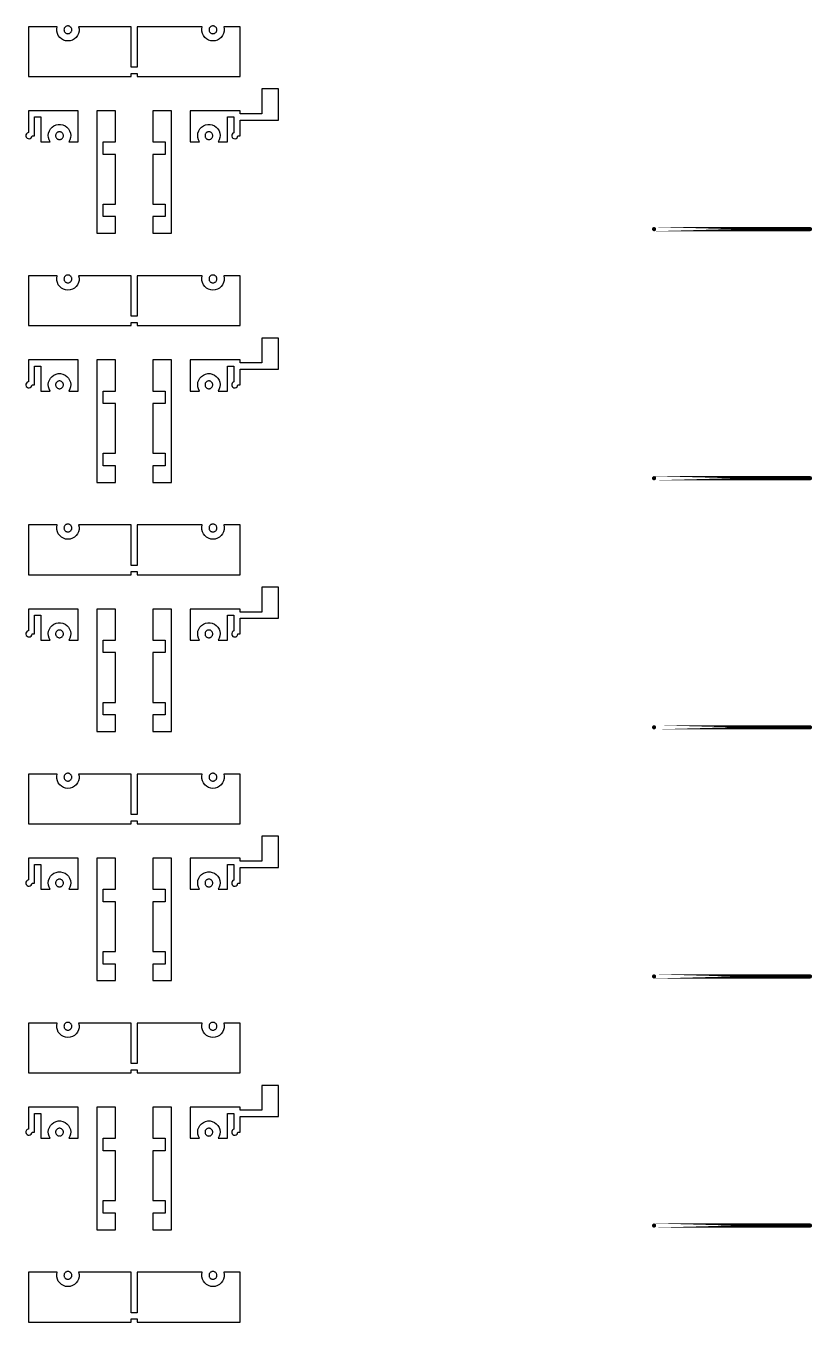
# Model space of a CAD drawing. Extents: x -100 to 100, y -100 to 100.
# Drawn here: x 49.11 to 64.24, y -49.76 to -24.84 of the extents above; entities that cross this region are included whole.
import ezdxf

# ---------------------------------------------------------------- set-up
doc = ezdxf.new("R2010")
doc.units = 0
doc.layers.get('0').update_dxf_attribs({"linetype": 'continuous'})
doc.layers.add('C2', color=7, linetype='continuous')

# ---------------------------------------------------------------- blocks, each defined once
blk = doc.blocks.new('LDI_XFL94-0512-011_C2_B1')
at = {"layer": 'C2'}
for points in [[(49.922, -53.578), (49.912, -53.578), (49.903, -53.58), (49.893, -53.583), (49.885, -53.588), (49.876, -53.593), (49.869, -53.6), (49.863, -53.607), (49.857, -53.615), (49.853, -53.624), (49.85, -53.633), (49.848, -53.643), (49.847, -53.653), (49.848, -53.662), (49.85, -53.672), (49.853, -53.681), (49.857, -53.69), (49.863, -53.698), (49.869, -53.706), (49.876, -53.712), (49.885, -53.718), (49.893, -53.722), (49.903, -53.725), (49.912, -53.727), (49.922, -53.728), (49.932, -53.727), (49.942, -53.725), (49.951, -53.722), (49.96, -53.718), (49.968, -53.712), (49.975, -53.706), (49.982, -53.698), (49.987, -53.69), (49.991, -53.681), (49.995, -53.672), (49.997, -53.662), (49.997, -53.653), (49.997, -53.643), (49.995, -53.633), (49.991, -53.624), (49.987, -53.615), (49.982, -53.607), (49.975, -53.6), (49.968, -53.593), (49.96, -53.588), (49.951, -53.583), (49.942, -53.58), (49.932, -53.578), (49.922, -53.578)], [(52.713, -53.578), (52.703, -53.578), (52.693, -53.58), (52.684, -53.583), (52.675, -53.588), (52.667, -53.593), (52.66, -53.6), (52.653, -53.607), (52.648, -53.615), (52.643, -53.624), (52.64, -53.633), (52.638, -53.643), (52.638, -53.653), (52.638, -53.662), (52.64, -53.672), (52.643, -53.681), (52.648, -53.69), (52.653, -53.698), (52.66, -53.706), (52.667, -53.712), (52.675, -53.718), (52.684, -53.722), (52.693, -53.725), (52.703, -53.727), (52.713, -53.728), (52.722, -53.727), (52.732, -53.725), (52.741, -53.722), (52.75, -53.718), (52.758, -53.712), (52.766, -53.706), (52.772, -53.698), (52.778, -53.69), (52.782, -53.681), (52.785, -53.672), (52.787, -53.662), (52.788, -53.653), (52.787, -53.643), (52.785, -53.633), (52.782, -53.624), (52.778, -53.615), (52.772, -53.607), (52.766, -53.6), (52.758, -53.593), (52.75, -53.588), (52.741, -53.583), (52.732, -53.58), (52.722, -53.578), (52.713, -53.578)], [(49.715, -53.593), (49.162, -53.593), (49.162, -54.551), (51.138, -54.551), (51.138, -54.491), (51.257, -54.491), (51.257, -54.551), (53.234, -54.551), (53.234, -53.593), (52.92, -53.593), (52.928, -53.636), (52.926, -53.681), (52.916, -53.724), (52.897, -53.764), (52.871, -53.799), (52.837, -53.828), (52.799, -53.85), (52.757, -53.864), (52.713, -53.868), (52.669, -53.864), (52.626, -53.85), (52.588, -53.828), (52.554, -53.799), (52.528, -53.764), (52.509, -53.724), (52.499, -53.681), (52.498, -53.636), (52.505, -53.593), (51.257, -53.593), (51.257, -54.371), (51.138, -54.371), (51.138, -53.593), (50.129, -53.593), (50.137, -53.636), (50.136, -53.681), (50.126, -53.724), (50.107, -53.764), (50.08, -53.799), (50.047, -53.828), (50.008, -53.85), (49.966, -53.864), (49.922, -53.868), (49.878, -53.864), (49.836, -53.85), (49.797, -53.828), (49.764, -53.799), (49.737, -53.764), (49.719, -53.724), (49.708, -53.681), (49.707, -53.636), (49.715, -53.593)], [(52.814, -55.808), (52.994, -55.808), (52.994, -55.329), (53.114, -55.329), (53.114, -55.632), (53.094, -55.642), (53.08, -55.658), (53.073, -55.679), (53.073, -55.701), (53.081, -55.721), (53.096, -55.737), (53.116, -55.746), (53.138, -55.748), (53.159, -55.742), (53.176, -55.729), (53.188, -55.71), (53.192, -55.689), (53.234, -55.689), (53.234, -55.389), (53.972, -55.389), (53.972, -54.79), (53.653, -54.79), (53.653, -55.269), (53.234, -55.269), (53.234, -55.21), (52.275, -55.21), (52.275, -55.808), (52.455, -55.808), (52.435, -55.769), (52.423, -55.727), (52.419, -55.683), (52.425, -55.639), (52.44, -55.597), (52.462, -55.559), (52.493, -55.527), (52.529, -55.501), (52.569, -55.483), (52.613, -55.474), (52.657, -55.474), (52.7, -55.483), (52.741, -55.501), (52.777, -55.527), (52.807, -55.559), (52.83, -55.597), (52.844, -55.639), (52.85, -55.683), (52.847, -55.727), (52.835, -55.769), (52.814, -55.808)], [(49.94, -55.808), (50.12, -55.808), (50.12, -55.21), (49.162, -55.21), (49.162, -55.63), (49.141, -55.638), (49.125, -55.654), (49.116, -55.674), (49.114, -55.697), (49.121, -55.718), (49.136, -55.735), (49.155, -55.746), (49.178, -55.748), (49.199, -55.743), (49.217, -55.73), (49.229, -55.711), (49.234, -55.689), (49.281, -55.689), (49.281, -55.329), (49.401, -55.329), (49.401, -55.808), (49.581, -55.808), (49.561, -55.769), (49.548, -55.727), (49.545, -55.683), (49.551, -55.639), (49.565, -55.597), (49.588, -55.559), (49.618, -55.527), (49.654, -55.501), (49.695, -55.483), (49.738, -55.474), (49.783, -55.474), (49.826, -55.483), (49.867, -55.501), (49.903, -55.527), (49.933, -55.559), (49.956, -55.597), (49.97, -55.639), (49.976, -55.683), (49.973, -55.727), (49.96, -55.769), (49.94, -55.808)], [(50.838, -57.565), (50.838, -57.246), (50.599, -57.246), (50.599, -57.006), (50.838, -57.006), (50.838, -56.048), (50.599, -56.048), (50.599, -55.808), (50.838, -55.808), (50.838, -55.21), (50.479, -55.21), (50.479, -57.565), (50.838, -57.565)], [(51.916, -57.565), (51.916, -55.21), (51.557, -55.21), (51.557, -55.808), (51.796, -55.808), (51.796, -56.048), (51.557, -56.048), (51.557, -57.006), (51.796, -57.006), (51.796, -57.246), (51.557, -57.246), (51.557, -57.565), (51.916, -57.565)], [(49.76, -55.614), (49.751, -55.614), (49.741, -55.616), (49.732, -55.619), (49.723, -55.624), (49.715, -55.629), (49.707, -55.636), (49.701, -55.643), (49.696, -55.651), (49.691, -55.66), (49.688, -55.669), (49.686, -55.679), (49.685, -55.689), (49.686, -55.698), (49.688, -55.708), (49.691, -55.717), (49.696, -55.726), (49.701, -55.734), (49.707, -55.742), (49.715, -55.748), (49.723, -55.754), (49.732, -55.758), (49.741, -55.761), (49.751, -55.763), (49.76, -55.764), (49.77, -55.763), (49.78, -55.761), (49.789, -55.758), (49.798, -55.754), (49.806, -55.748), (49.814, -55.742), (49.82, -55.734), (49.825, -55.726), (49.83, -55.717), (49.833, -55.708), (49.835, -55.698), (49.835, -55.689), (49.835, -55.679), (49.833, -55.669), (49.83, -55.66), (49.825, -55.651), (49.82, -55.643), (49.814, -55.636), (49.806, -55.629), (49.798, -55.624), (49.789, -55.619), (49.78, -55.616), (49.77, -55.614), (49.76, -55.614)], [(52.635, -55.614), (52.625, -55.614), (52.615, -55.616), (52.606, -55.619), (52.597, -55.624), (52.589, -55.629), (52.582, -55.636), (52.575, -55.643), (52.57, -55.651), (52.565, -55.66), (52.562, -55.669), (52.56, -55.679), (52.56, -55.689), (52.56, -55.698), (52.562, -55.708), (52.565, -55.717), (52.57, -55.726), (52.575, -55.734), (52.582, -55.742), (52.589, -55.748), (52.597, -55.754), (52.606, -55.758), (52.615, -55.761), (52.625, -55.763), (52.635, -55.764), (52.645, -55.763), (52.654, -55.761), (52.663, -55.758), (52.672, -55.754), (52.68, -55.748), (52.688, -55.742), (52.694, -55.734), (52.7, -55.726), (52.704, -55.717), (52.707, -55.708), (52.709, -55.698), (52.71, -55.689), (52.709, -55.679), (52.707, -55.669), (52.704, -55.66), (52.7, -55.651), (52.694, -55.643), (52.688, -55.636), (52.68, -55.629), (52.672, -55.624), (52.663, -55.619), (52.654, -55.616), (52.645, -55.614), (52.635, -55.614)]]:
    blk.add_lwpolyline(points, close=True, dxfattribs=at)
blk = doc.blocks.new('cutlineendpoint')
at = {"const_width": 0.04}
blk.add_lwpolyline([(-0.02, 0, 1), (0.02, 0, 1)], format="xyb", close=True, dxfattribs=at)

msp = doc.modelspace()

# ---------------------------------------------------------------- linework, layer by layer
at = {"layer": 'C2', "const_width": 0.08}
for points in [[(61.2, -28.743), (64.2, -28.743)], [(61.2, -33.533), (64.2, -33.533)], [(61.2, -38.323), (64.2, -38.323)], [(61.2, -43.114), (64.2, -43.114)], [(61.2, -47.904), (64.2, -47.904)]]:
    msp.add_lwpolyline(points, close=True, dxfattribs=at)

# ---------------------------------------------------------------- block references
at = {"layer": 'C2'}
for name, p in [('LDI_XFL94-0512-011_C2_B1', (0, 28.743)), ('cutlineendpoint', (61.2, -28.743)), ('cutlineendpoint', (64.2, -28.743)), ('LDI_XFL94-0512-011_C2_B1', (0, 23.952)), ('cutlineendpoint', (61.2, -33.533)), ('cutlineendpoint', (64.2, -33.533)), ('LDI_XFL94-0512-011_C2_B1', (0, 19.162)), ('cutlineendpoint', (61.2, -38.323)), ('cutlineendpoint', (64.2, -38.323)), ('LDI_XFL94-0512-011_C2_B1', (0, 14.371)), ('cutlineendpoint', (61.2, -43.114)), ('cutlineendpoint', (64.2, -43.114)), ('LDI_XFL94-0512-011_C2_B1', (0, 9.581)), ('cutlineendpoint', (61.2, -47.904)), ('cutlineendpoint', (64.2, -47.904)), ('LDI_XFL94-0512-011_C2_B1', (0, 4.79))]:
    msp.add_blockref(name, p, dxfattribs=at)

doc.saveas('drawing.dxf')
